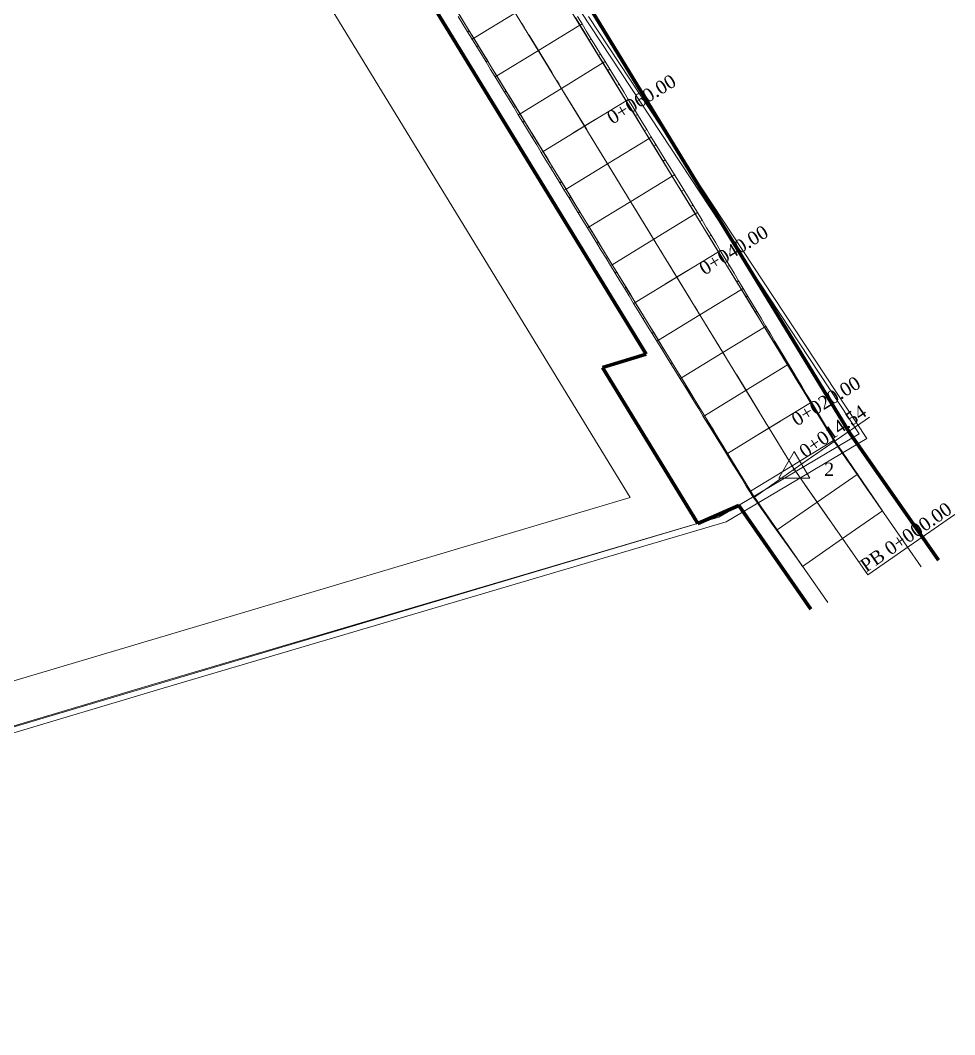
# Model space of a CAD drawing. Header units: metres. Extents: x 478603 to 489313, y 4282657 to 4289463.
# Drawn here: x 480711.8 to 480817.5, y 4286736.1 to 4286850.8 of the extents above; entities that cross this region are included whole.
import ezdxf

# ---------------------------------------------------------------- set-up
doc = ezdxf.new("R2010")
doc.units = ezdxf.units.M
for name, color, linetype, lineweight in [('ADAKENARI', 18, 'Continuous', 0), ('EKSENLER', 3, 'Continuous', 0), ('EYLUL_REV', 8, 'Continuous', 0), ('K_EKS', 5, 'Continuous', 0), ('K_HDA', 30, 'Continuous', 0), ('K_HDO', 30, 'Continuous', 0), ('K_KYA', 1, 'Continuous', 20), ('K_KYO', 1, 'Continuous', 20), ('K_YKA', 33, 'Continuous', 0), ('K_YKO', 33, 'Continuous', 0), ('KALDIRIM', 11, 'Continuous', 0), ('PL_ALİNMAN', 1, 'Continuous', 0), ('PL_ENKESIT', 1, 'Continuous', 0), ('PL_KM', 4, 'Continuous', 0), ('PL_KMYAZI', 30, 'Continuous', 0), ('PL_SEMBOL', 7, 'Continuous', 0), ('PL_SOME', 7, 'Continuous', 0), ('PL_TOTFKM', 7, 'Continuous', 0), ('SEV_KYA_HDA', 3, 'Continuous', 0), ('SEV_KYO_HDO', 3, 'Continuous', 0), ('SNR_PLANONAMAA', 233, 'Continuous', 0), ('SNR_YAPIYAK', 18, 'Continuous', 0)]:
    doc.layers.add(name, color=color, linetype=linetype, lineweight=lineweight)
doc.styles.get("Standard").update_dxf_attribs({"font": 'times.ttf'})

# ---------------------------------------------------------------- blocks, each defined once
blk = doc.blocks.new('3')
at = {"layer": 'PL_SEMBOL'}
for p, q in [((0, 2), (-1.75, -1)), ((1.75, -1), (0, 2)), ((0.125, 0.125), (-0.125, -0.125)), ((-0.125, 0.125), (0.125, -0.125)), ((-1.75, -1), (1.75, -1))]:
    blk.add_line(p, q, dxfattribs=at)

msp = doc.modelspace()

# ---------------------------------------------------------------- linework, layer by layer
at = {"layer": 'ADAKENARI', "lineweight": 158}
for p, q in [((480805.61, 4286804.14), (480720.75, 4286943.01)), ((480707.59, 4286935.79), (480782.59, 4286813.04)), ((480782.59, 4286813.04), (480777.63, 4286811.56)), ((480777.63, 4286811.56), (480788.42, 4286793.91)), ((480815.61, 4286789.75), (480805.61, 4286804.14)), ((480788.42, 4286793.91), (480793.04, 4286795.94)), ((480793.04, 4286795.94), (480801.18, 4286784.23))]:
    msp.add_line(p, q, dxfattribs=at)
at = {"layer": 'ADAKENARI'}
msp.add_polyline3d([(480480.22, 4286620.97, 0), (480492.72, 4286639.4, 0), (480501.26, 4286634.78, 0), (480513.08, 4286630.67, 0), (480541.84, 4286622.07, 0), (480542.22, 4286633.78, 0), (480547.52, 4286658.86, 0), (480554.67, 4286682.49, 0), (480567.79, 4286718.01, 0), (480578.75, 4286736.08, 0), (480585.46, 4286733.56, 0), (480790.79, 4286794.61, 0), (480793.04, 4286795.94, 0)], dxfattribs=at)
at = {"layer": 'EKSENLER'}
for p, q in [((480714.17, 4286939.4), (480799.32, 4286800.04)), ((480799.32, 4286800.04), (480807.62, 4286788.11))]:
    msp.add_line(p, q, dxfattribs=at)
at = {"layer": 'EYLUL_REV'}
msp.add_polyline3d([(480675.68, 4286760.44, 0), (480727.14, 4286775.83, 0), (480790.79, 4286794.61, 0), (480806.67, 4286804.04, 0), (480775.23, 4286851.73, 0), (480723.22, 4286955.11, 0), (480659.55, 4287070.53, 0)], dxfattribs=at)
at = {"layer": 'K_EKS'}
for p in [(480770.4, 4286847.37, 982.47), (480773.01, 4286843.1, 982.7), (480775.62, 4286838.84, 982.93), (480778.22, 4286834.57, 983.17), (480780.83, 4286830.3, 983.4), (480783.44, 4286826.04, 983.63), (480786.05, 4286821.77, 983.86), (480788.65, 4286817.5, 984.1), (480791.26, 4286813.24, 984.33), (480793.87, 4286808.97, 984.56), (480796.47, 4286804.71, 984.8), (480799.08, 4286800.44, 985.03), (480799.32, 4286800.04, 985.05), (480801.91, 4286796.32, 985.26), (480804.76, 4286792.21, 985.5)]:
    msp.add_point(p, dxfattribs=at)
at = {"layer": 'K_HDA'}
msp.add_polyline3d([(480808.83, 4286796.02, 985.42), (480806.44, 4286799.46, 985.1), (480805.85, 4286800.3, 985.05), (480805.28, 4286801.13, 985.01), (480804.72, 4286801.94, 984.96), (480804.21, 4286802.67, 984.92), (480803.85, 4286803.19, 984.89), (480803.75, 4286803.33, 984.89), (480803.78, 4286803.27, 984.88), (480803.85, 4286803.17, 984.88), (480803.89, 4286803.13, 984.88), (480803.78, 4286803.31, 984.87), (480803.41, 4286803.92, 984.84), (480802.89, 4286804.77, 984.79), (480802.33, 4286805.7, 984.74), (480801.75, 4286806.65, 984.69), (480801.18, 4286807.58, 984.64), (480800.64, 4286808.46, 984.59), (480800.11, 4286809.32, 984.54), (480799.6, 4286810.16, 984.5), (480799.08, 4286811, 984.45), (480798.57, 4286811.84, 984.4), (480798.05, 4286812.69, 984.36), (480797.53, 4286813.55, 984.31), (480797.01, 4286814.4, 984.26), (480796.48, 4286815.26, 984.22), (480795.96, 4286816.11, 984.17), (480795.44, 4286816.97, 984.12), (480794.92, 4286817.82, 984.08), (480794.4, 4286818.67, 984.03), (480793.88, 4286819.52, 983.98), (480793.35, 4286820.38, 983.94), (480792.83, 4286821.23, 983.89), (480792.31, 4286822.08, 983.84), (480791.79, 4286822.94, 983.8), (480791.27, 4286823.79, 983.75), (480790.75, 4286824.64, 983.7), (480790.23, 4286825.5, 983.66), (480789.7, 4286826.35, 983.61), (480789.18, 4286827.2, 983.56), (480788.66, 4286828.06, 983.52), (480788.14, 4286828.91, 983.47), (480787.62, 4286829.76, 983.42), (480787.1, 4286830.62, 983.38), (480786.58, 4286831.47, 983.33), (480786.06, 4286832.32, 983.29), (480785.53, 4286833.18, 983.24), (480785.01, 4286834.03, 983.19), (480784.49, 4286834.88, 983.15), (480783.97, 4286835.74, 983.1), (480783.45, 4286836.59, 983.05), (480782.93, 4286837.44, 983.01), (480782.41, 4286838.3, 982.96), (480781.88, 4286839.15, 982.91), (480781.36, 4286840, 982.87), (480780.84, 4286840.86, 982.82), (480780.32, 4286841.71, 982.77), (480779.8, 4286842.56, 982.73), (480779.28, 4286843.42, 982.68), (480778.76, 4286844.27, 982.63), (480778.23, 4286845.12, 982.59), (480777.71, 4286845.98, 982.54), (480777.19, 4286846.83, 982.49), (480776.67, 4286847.68, 982.45), (480776.15, 4286848.54, 982.4), (480775.63, 4286849.39, 982.35), (480775.11, 4286850.24, 982.31), (480774.58, 4286851.1, 982.26)], dxfattribs=at)
for p in [(480775.11, 4286850.24, 982.31), (480777.71, 4286845.98, 982.54), (480780.32, 4286841.71, 982.77), (480782.93, 4286837.44, 983.01), (480785.53, 4286833.18, 983.24), (480788.14, 4286828.91, 983.47), (480790.75, 4286824.64, 983.7), (480793.35, 4286820.38, 983.94), (480795.96, 4286816.11, 984.17), (480798.57, 4286811.84, 984.4), (480801.18, 4286807.58, 984.64), (480803.78, 4286803.31, 984.87), (480803.85, 4286803.19, 984.89), (480806.44, 4286799.46, 985.1)]:
    msp.add_point(p, dxfattribs=at)
at = {"layer": 'K_HDO'}
msp.add_polyline3d([(480799.86, 4286789.61, 985.43), (480797.39, 4286793.17, 985.1), (480796.81, 4286794, 985.06), (480796.24, 4286794.82, 985.01), (480795.69, 4286795.61, 984.96), (480795.18, 4286796.34, 984.92), (480794.8, 4286796.9, 984.89), (480794.64, 4286797.13, 984.88), (480794.6, 4286797.19, 984.88), (480794.59, 4286797.22, 984.88), (480794.54, 4286797.29, 984.88), (480794.38, 4286797.57, 984.87), (480793.99, 4286798.21, 984.83), (480793.47, 4286799.06, 984.79), (480792.91, 4286799.98, 984.74), (480792.33, 4286800.91, 984.69), (480791.77, 4286801.83, 984.64), (480791.23, 4286802.71, 984.59), (480790.71, 4286803.57, 984.54), (480790.2, 4286804.41, 984.5), (480789.68, 4286805.25, 984.45), (480789.17, 4286806.1, 984.4), (480788.65, 4286806.95, 984.36), (480788.12, 4286807.8, 984.31), (480787.6, 4286808.66, 984.26), (480787.08, 4286809.51, 984.22), (480786.56, 4286810.37, 984.17), (480786.04, 4286811.22, 984.12), (480785.52, 4286812.07, 984.08), (480784.99, 4286812.93, 984.03), (480784.47, 4286813.78, 983.98), (480783.95, 4286814.63, 983.94), (480783.43, 4286815.49, 983.89), (480782.91, 4286816.34, 983.84), (480782.39, 4286817.19, 983.8), (480781.87, 4286818.04, 983.75), (480781.34, 4286818.9, 983.7), (480780.82, 4286819.75, 983.66), (480780.3, 4286820.6, 983.61), (480779.78, 4286821.46, 983.56), (480779.26, 4286822.31, 983.52), (480778.74, 4286823.16, 983.47), (480778.22, 4286824.02, 983.42), (480777.69, 4286824.87, 983.38), (480777.17, 4286825.72, 983.33), (480776.65, 4286826.58, 983.29), (480776.13, 4286827.43, 983.24), (480775.61, 4286828.28, 983.19), (480775.09, 4286829.14, 983.15), (480774.57, 4286829.99, 983.1), (480774.04, 4286830.84, 983.05), (480773.52, 4286831.7, 983.01), (480773, 4286832.55, 982.96), (480772.48, 4286833.4, 982.91), (480771.96, 4286834.26, 982.87), (480771.44, 4286835.11, 982.82), (480770.92, 4286835.96, 982.77), (480770.39, 4286836.82, 982.73), (480769.87, 4286837.67, 982.68), (480769.35, 4286838.52, 982.63), (480768.83, 4286839.38, 982.59), (480768.31, 4286840.23, 982.54), (480767.79, 4286841.08, 982.49), (480767.27, 4286841.94, 982.45), (480766.74, 4286842.79, 982.4), (480766.22, 4286843.64, 982.35), (480765.7, 4286844.5, 982.31), (480765.18, 4286845.35, 982.26), (480764.66, 4286846.2, 982.21), (480764.14, 4286847.06, 982.17), (480763.62, 4286847.91, 982.12), (480763.09, 4286848.76, 982.07), (480762.57, 4286849.62, 982.03), (480762.05, 4286850.47, 981.98), (480761.53, 4286851.32, 981.93)], dxfattribs=at)
for p in [(480763.09, 4286848.76, 982.07), (480765.7, 4286844.5, 982.31), (480768.31, 4286840.23, 982.54), (480770.92, 4286835.96, 982.77), (480773.52, 4286831.7, 983.01), (480776.13, 4286827.43, 983.24), (480778.74, 4286823.16, 983.47), (480781.34, 4286818.9, 983.7), (480783.95, 4286814.63, 983.94), (480786.56, 4286810.37, 984.17), (480789.17, 4286806.1, 984.4), (480791.77, 4286801.83, 984.64), (480794.38, 4286797.57, 984.87), (480794.8, 4286796.9, 984.89), (480797.39, 4286793.17, 985.1)]:
    msp.add_point(p, dxfattribs=at)
at = {"layer": 'K_KYA'}
msp.add_polyline3d([(480809.28, 4286795.35, 985.39), (480808.72, 4286796.18, 985.42), (480808.16, 4286797, 985.46), (480807.6, 4286797.83, 985.5), (480807.04, 4286798.66, 985.54), (480806.48, 4286799.49, 985.58), (480805.9, 4286800.33, 985.59), (480805.33, 4286801.16, 985.6), (480804.77, 4286801.97, 985.6), (480804.27, 4286802.7, 985.61), (480803.91, 4286803.23, 985.61), (480803.81, 4286803.37, 985.61), (480803.85, 4286803.31, 985.61), (480803.92, 4286803.21, 985.61), (480803.95, 4286803.17, 985.61), (480803.85, 4286803.35, 985.61), (480803.48, 4286803.96, 985.61), (480802.96, 4286804.81, 985.6), (480802.4, 4286805.74, 985.6), (480801.82, 4286806.7, 985.59), (480801.26, 4286807.63, 985.59), (480800.72, 4286808.51, 985.61), (480800.21, 4286809.37, 985.63), (480799.7, 4286810.22, 985.64), (480799.19, 4286811.06, 985.66), (480798.68, 4286811.91, 985.68), (480798.17, 4286812.77, 985.73), (480797.65, 4286813.62, 985.77), (480797.14, 4286814.48, 985.82), (480796.62, 4286815.34, 985.87), (480796.11, 4286816.2, 985.91), (480795.6, 4286817.06, 985.95), (480795.08, 4286817.92, 985.99), (480794.57, 4286818.78, 986.03), (480794.05, 4286819.63, 986.07), (480793.54, 4286820.49, 986.11), (480793.02, 4286821.35, 986.12), (480792.51, 4286822.2, 986.13), (480791.99, 4286823.06, 986.14), (480791.47, 4286823.92, 986.16), (480790.96, 4286824.77, 986.17), (480790.44, 4286825.63, 986.2), (480789.93, 4286826.49, 986.23), (480789.41, 4286827.34, 986.25), (480788.9, 4286828.2, 986.28), (480788.38, 4286829.06, 986.31), (480787.87, 4286829.92, 986.3), (480787.35, 4286830.77, 986.3), (480786.83, 4286831.63, 986.3), (480786.32, 4286832.48, 986.3), (480785.79, 4286833.34, 986.29), (480785.27, 4286834.19, 986.18), (480784.74, 4286835.04, 986.07), (480784.21, 4286835.89, 985.96), (480783.68, 4286836.74, 985.84), (480783.16, 4286837.59, 985.73), (480782.64, 4286838.44, 985.7), (480782.12, 4286839.29, 985.68), (480781.6, 4286840.15, 985.66), (480781.08, 4286841, 985.63), (480780.56, 4286841.86, 985.61), (480780.04, 4286842.71, 985.53), (480779.51, 4286843.56, 985.45), (480778.99, 4286844.41, 985.38), (480778.47, 4286845.27, 985.3), (480777.94, 4286846.12, 985.22), (480777.42, 4286846.97, 985.16), (480776.89, 4286847.82, 985.09), (480776.37, 4286848.67, 985.02), (480775.85, 4286849.53, 984.96), (480775.33, 4286850.38, 984.89), (480774.8, 4286851.23, 984.82)], dxfattribs=at)
for p in [(480775.33, 4286850.38, 984.89), (480777.94, 4286846.12, 985.22), (480780.56, 4286841.86, 985.61), (480783.16, 4286837.59, 985.73), (480785.79, 4286833.34, 986.29), (480788.38, 4286829.06, 986.31), (480790.96, 4286824.77, 986.17), (480793.54, 4286820.49, 986.11), (480796.11, 4286816.2, 985.91), (480798.68, 4286811.91, 985.68), (480801.26, 4286807.63, 985.59), (480803.85, 4286803.35, 985.61), (480803.91, 4286803.23, 985.61), (480806.48, 4286799.49, 985.58)]:
    msp.add_point(p, dxfattribs=at)
at = {"layer": 'K_KYO'}
msp.add_polyline3d([(480800.25, 4286789.07, 985.39), (480799.67, 4286789.89, 985.45), (480799.08, 4286790.7, 985.52), (480798.5, 4286791.51, 985.59), (480797.92, 4286792.32, 985.65), (480797.34, 4286793.14, 985.72), (480796.75, 4286793.96, 985.76), (480796.18, 4286794.77, 985.8), (480795.62, 4286795.56, 985.83), (480795.11, 4286796.29, 985.86), (480794.72, 4286796.84, 985.89), (480794.56, 4286797.07, 985.9), (480794.51, 4286797.13, 985.9), (480794.5, 4286797.16, 985.9), (480794.46, 4286797.24, 985.9), (480794.29, 4286797.51, 985.92), (480793.9, 4286798.15, 985.9), (480793.38, 4286799, 985.89), (480792.81, 4286799.92, 985.87), (480792.24, 4286800.85, 985.85), (480791.67, 4286801.77, 985.83), (480791.13, 4286802.65, 985.84), (480790.6, 4286803.5, 985.84), (480790.08, 4286804.34, 985.84), (480789.56, 4286805.18, 985.84), (480789.04, 4286806.02, 985.84), (480788.52, 4286806.87, 985.84), (480787.99, 4286807.72, 985.84), (480787.47, 4286808.57, 985.83), (480786.94, 4286809.43, 985.83), (480786.42, 4286810.28, 985.83), (480785.89, 4286811.13, 985.84), (480785.36, 4286811.98, 985.85), (480784.84, 4286812.83, 985.86), (480784.31, 4286813.68, 985.87), (480783.79, 4286814.53, 985.88), (480783.26, 4286815.38, 985.87), (480782.74, 4286816.23, 985.85), (480782.21, 4286817.08, 985.84), (480781.69, 4286817.94, 985.82), (480781.16, 4286818.79, 985.81), (480780.64, 4286819.64, 985.76), (480780.12, 4286820.5, 985.71), (480779.6, 4286821.35, 985.66), (480779.08, 4286822.2, 985.61), (480778.56, 4286823.06, 985.56), (480778.04, 4286823.91, 985.53), (480777.51, 4286824.76, 985.49), (480776.99, 4286825.61, 985.46), (480776.47, 4286826.47, 985.42), (480775.95, 4286827.32, 985.39), (480775.42, 4286828.17, 985.35), (480774.9, 4286829.02, 985.32), (480774.38, 4286829.88, 985.28), (480773.86, 4286830.73, 985.25), (480773.33, 4286831.58, 985.21), (480772.81, 4286832.44, 985.15), (480772.29, 4286833.29, 985.09), (480771.77, 4286834.14, 985.04), (480771.25, 4286835, 984.98), (480770.73, 4286835.85, 984.92), (480770.21, 4286836.71, 984.86), (480769.69, 4286837.56, 984.79), (480769.17, 4286838.42, 984.73), (480768.65, 4286839.27, 984.67), (480768.13, 4286840.12, 984.61), (480767.61, 4286840.98, 984.57), (480767.09, 4286841.83, 984.53), (480766.57, 4286842.68, 984.48), (480766.05, 4286843.54, 984.44), (480765.52, 4286844.39, 984.4), (480765, 4286845.24, 984.36), (480764.48, 4286846.09, 984.32), (480763.96, 4286846.95, 984.29), (480763.43, 4286847.8, 984.25), (480762.91, 4286848.65, 984.21), (480762.39, 4286849.5, 984.19), (480761.87, 4286850.36, 984.16), (480761.34, 4286851.21, 984.14)], dxfattribs=at)
for p in [(480762.91, 4286848.65, 984.21), (480765.52, 4286844.39, 984.4), (480768.13, 4286840.12, 984.61), (480770.73, 4286835.85, 984.92), (480773.33, 4286831.58, 985.21), (480775.95, 4286827.32, 985.39), (480778.56, 4286823.06, 985.56), (480781.16, 4286818.79, 985.81), (480783.79, 4286814.53, 985.88), (480786.42, 4286810.28, 985.83), (480789.04, 4286806.02, 985.84), (480791.67, 4286801.77, 985.83), (480794.29, 4286797.51, 985.92), (480794.72, 4286796.84, 985.89), (480797.34, 4286793.14, 985.72)]:
    msp.add_point(p, dxfattribs=at)
at = {"layer": 'K_YKA'}
msp.add_polyline3d([(480809.28, 4286795.35, 985.39), (480808.71, 4286796.17, 985.34), (480808.14, 4286796.99, 985.29), (480807.57, 4286797.81, 985.25), (480807, 4286798.63, 985.2), (480806.43, 4286799.46, 985.15), (480805.85, 4286800.29, 985.11), (480805.27, 4286801.12, 985.06), (480804.71, 4286801.93, 985.01), (480804.2, 4286802.66, 984.97), (480803.84, 4286803.18, 984.94), (480803.74, 4286803.32, 984.94), (480803.78, 4286803.27, 984.93), (480803.85, 4286803.16, 984.93), (480803.88, 4286803.12, 984.93), (480803.77, 4286803.31, 984.92), (480803.4, 4286803.92, 984.89), (480802.89, 4286804.76, 984.84), (480802.32, 4286805.69, 984.79), (480801.74, 4286806.64, 984.74), (480801.17, 4286807.57, 984.69), (480800.63, 4286808.46, 984.64), (480800.11, 4286809.31, 984.59), (480799.59, 4286810.15, 984.55), (480799.08, 4286811, 984.5), (480798.56, 4286811.84, 984.45), (480798.04, 4286812.69, 984.41), (480797.52, 4286813.54, 984.36), (480797, 4286814.4, 984.31), (480796.48, 4286815.25, 984.27), (480795.95, 4286816.11, 984.22), (480795.43, 4286816.96, 984.17), (480794.91, 4286817.81, 984.13), (480794.39, 4286818.67, 984.08), (480793.87, 4286819.52, 984.03), (480793.35, 4286820.37, 983.99), (480792.82, 4286821.23, 983.94), (480792.3, 4286822.08, 983.89), (480791.78, 4286822.93, 983.85), (480791.26, 4286823.79, 983.8), (480790.74, 4286824.64, 983.75), (480790.22, 4286825.49, 983.71), (480789.7, 4286826.35, 983.66), (480789.17, 4286827.2, 983.61), (480788.65, 4286828.05, 983.57), (480788.13, 4286828.91, 983.52), (480787.61, 4286829.76, 983.47), (480787.09, 4286830.61, 983.43), (480786.57, 4286831.47, 983.38), (480786.05, 4286832.32, 983.34), (480785.53, 4286833.17, 983.29), (480785, 4286834.03, 983.24), (480784.48, 4286834.88, 983.2), (480783.96, 4286835.73, 983.15), (480783.44, 4286836.59, 983.1), (480782.92, 4286837.44, 983.06), (480782.4, 4286838.29, 983.01), (480781.88, 4286839.15, 982.96), (480781.35, 4286840, 982.92), (480780.83, 4286840.85, 982.87), (480780.31, 4286841.71, 982.82), (480779.79, 4286842.56, 982.78), (480779.27, 4286843.41, 982.73), (480778.75, 4286844.27, 982.68), (480778.23, 4286845.12, 982.64), (480777.7, 4286845.97, 982.59), (480777.18, 4286846.82, 982.54), (480776.66, 4286847.68, 982.5), (480776.14, 4286848.53, 982.45), (480775.62, 4286849.38, 982.4), (480775.1, 4286850.24, 982.36), (480774.58, 4286851.09, 982.31)], dxfattribs=at)
for p in [(480775.1, 4286850.24, 982.36), (480777.7, 4286845.97, 982.59), (480780.31, 4286841.71, 982.82), (480782.92, 4286837.44, 983.06), (480785.53, 4286833.17, 983.29), (480788.13, 4286828.91, 983.52), (480790.74, 4286824.64, 983.75), (480793.35, 4286820.37, 983.99), (480795.95, 4286816.11, 984.22), (480798.56, 4286811.84, 984.45), (480801.17, 4286807.57, 984.69), (480803.77, 4286803.31, 984.92), (480803.84, 4286803.18, 984.94), (480806.43, 4286799.46, 985.15), (480809.28, 4286795.35, 985.39)]:
    msp.add_point(p, dxfattribs=at)
at = {"layer": 'K_YKO'}
msp.add_polyline3d([(480800.25, 4286789.07, 985.39), (480799.68, 4286789.89, 985.34), (480799.11, 4286790.71, 985.29), (480798.54, 4286791.54, 985.25), (480797.97, 4286792.36, 985.2), (480797.39, 4286793.18, 985.15), (480796.82, 4286794, 985.11), (480796.25, 4286794.82, 985.06), (480795.7, 4286795.62, 985.01), (480795.19, 4286796.35, 984.97), (480794.81, 4286796.9, 984.94), (480794.65, 4286797.13, 984.93), (480794.61, 4286797.2, 984.93), (480794.59, 4286797.22, 984.93), (480794.55, 4286797.3, 984.93), (480794.39, 4286797.57, 984.92), (480794, 4286798.21, 984.88), (480793.48, 4286799.06, 984.84), (480792.92, 4286799.98, 984.79), (480792.34, 4286800.92, 984.74), (480791.78, 4286801.84, 984.69), (480791.24, 4286802.72, 984.64), (480790.72, 4286803.57, 984.59), (480790.21, 4286804.42, 984.55), (480789.69, 4286805.26, 984.5), (480789.17, 4286806.1, 984.45), (480788.65, 4286806.95, 984.41), (480788.13, 4286807.81, 984.36), (480787.61, 4286808.66, 984.31), (480787.09, 4286809.52, 984.27), (480786.57, 4286810.37, 984.22), (480786.05, 4286811.22, 984.17), (480785.52, 4286812.08, 984.13), (480785, 4286812.93, 984.08), (480784.48, 4286813.78, 984.03), (480783.96, 4286814.64, 983.99), (480783.44, 4286815.49, 983.94), (480782.92, 4286816.34, 983.89), (480782.4, 4286817.2, 983.85), (480781.87, 4286818.05, 983.8), (480781.35, 4286818.9, 983.75), (480780.83, 4286819.76, 983.71), (480780.31, 4286820.61, 983.66), (480779.79, 4286821.46, 983.61), (480779.27, 4286822.32, 983.57), (480778.75, 4286823.17, 983.52), (480778.22, 4286824.02, 983.47), (480777.7, 4286824.88, 983.43), (480777.18, 4286825.73, 983.38), (480776.66, 4286826.58, 983.34), (480776.14, 4286827.44, 983.29), (480775.62, 4286828.29, 983.24), (480775.1, 4286829.14, 983.2), (480774.57, 4286830, 983.15), (480774.05, 4286830.85, 983.1), (480773.53, 4286831.7, 983.06), (480773.01, 4286832.56, 983.01), (480772.49, 4286833.41, 982.96), (480771.97, 4286834.26, 982.92), (480771.45, 4286835.12, 982.87), (480770.92, 4286835.97, 982.82), (480770.4, 4286836.82, 982.78), (480769.88, 4286837.68, 982.73), (480769.36, 4286838.53, 982.68), (480768.84, 4286839.38, 982.64), (480768.32, 4286840.24, 982.59), (480767.8, 4286841.09, 982.54), (480767.27, 4286841.94, 982.5), (480766.75, 4286842.8, 982.45), (480766.23, 4286843.65, 982.4), (480765.71, 4286844.5, 982.36), (480765.19, 4286845.36, 982.31), (480764.67, 4286846.21, 982.26), (480764.15, 4286847.06, 982.22), (480763.62, 4286847.92, 982.17), (480763.1, 4286848.77, 982.12), (480762.58, 4286849.62, 982.08), (480762.06, 4286850.48, 982.03), (480761.54, 4286851.33, 981.98)], dxfattribs=at)
for p in [(480763.1, 4286848.77, 982.12), (480765.71, 4286844.5, 982.36), (480768.32, 4286840.24, 982.59), (480770.92, 4286835.97, 982.82), (480773.53, 4286831.7, 983.06), (480776.14, 4286827.44, 983.29), (480778.75, 4286823.17, 983.52), (480781.35, 4286818.9, 983.75), (480783.96, 4286814.64, 983.99), (480786.57, 4286810.37, 984.22), (480789.17, 4286806.1, 984.45), (480791.78, 4286801.84, 984.69), (480794.39, 4286797.57, 984.92), (480794.81, 4286796.9, 984.94), (480797.39, 4286793.18, 985.15), (480800.25, 4286789.07, 985.39)]:
    msp.add_point(p, dxfattribs=at)
at = {"layer": 'KALDIRIM'}
for p, q in [((480803.93, 4286803.05), (480719, 4286942.05)), ((480709.34, 4286936.75), (480794.71, 4286797.04)), ((480813.68, 4286789.02), (480803.93, 4286803.05)), ((480794.71, 4286797.04), (480803.1, 4286784.97))]:
    msp.add_line(p, q, dxfattribs=at)
at = {"layer": 'PL_ALİNMAN'}
for p, q in [((480768.82, 4286849.96), (480768.56, 4286850.39)), ((480771.95, 4286844.84), (480769.34, 4286849.11)), ((480772.73, 4286843.56), (480772.47, 4286843.99)), ((480775.86, 4286838.44), (480773.25, 4286842.71)), ((480776.64, 4286837.16), (480776.38, 4286837.59)), ((480779.77, 4286832.04), (480777.16, 4286836.31)), ((480780.55, 4286830.76), (480780.29, 4286831.19)), ((480783.68, 4286825.64), (480781.07, 4286829.91)), ((480784.46, 4286824.36), (480784.2, 4286824.79)), ((480787.59, 4286819.24), (480784.98, 4286823.51)), ((480788.37, 4286817.96), (480788.11, 4286818.39)), ((480791.5, 4286812.84), (480788.89, 4286817.11)), ((480792.28, 4286811.56), (480792.02, 4286811.99)), ((480795.41, 4286806.44), (480792.81, 4286810.71)), ((480796.19, 4286805.16), (480795.93, 4286805.59)), ((480799.32, 4286800.04), (480796.72, 4286804.31)), ((480799.91, 4286799.19), (480799.63, 4286799.6)), ((480803.34, 4286794.26), (480800.49, 4286798.37)), ((480804.19, 4286793.03), (480803.91, 4286793.44)), ((480807.62, 4286788.11), (480804.76, 4286792.21))]:
    msp.add_line(p, q, dxfattribs=at)
at = {"layer": 'PL_ENKESIT'}
for points in [[(480762.91, 4286848.65, 984.21), (480763.09, 4286848.76, 982.07), (480763.1, 4286848.77, 982.12), (480767.8, 4286851.64, 982.23), (480772.49, 4286854.5, 982.12), (480772.5, 4286854.51, 982.07), (480772.71, 4286854.64, 984.52)], [(480765.52, 4286844.39, 984.4), (480765.7, 4286844.5, 982.31), (480765.71, 4286844.5, 982.36), (480770.4, 4286847.37, 982.47), (480775.1, 4286850.24, 982.36), (480775.11, 4286850.24, 982.31), (480775.33, 4286850.38, 984.89)], [(480768.13, 4286840.12, 984.61), (480768.31, 4286840.23, 982.54), (480768.32, 4286840.24, 982.59), (480773.01, 4286843.1, 982.7), (480777.7, 4286845.97, 982.59), (480777.71, 4286845.98, 982.54), (480777.94, 4286846.12, 985.22)], [(480770.73, 4286835.85, 984.92), (480770.92, 4286835.96, 982.77), (480770.92, 4286835.97, 982.82), (480775.62, 4286838.84, 982.93), (480780.31, 4286841.71, 982.82), (480780.32, 4286841.71, 982.77), (480780.56, 4286841.86, 985.61)], [(480773.33, 4286831.58, 985.21), (480773.52, 4286831.7, 983.01), (480773.53, 4286831.7, 983.06), (480778.22, 4286834.57, 983.17), (480782.92, 4286837.44, 983.06), (480782.93, 4286837.44, 983.01), (480783.16, 4286837.59, 985.73)], [(480775.95, 4286827.32, 985.39), (480776.13, 4286827.43, 983.24), (480776.14, 4286827.44, 983.29), (480780.83, 4286830.3, 983.4), (480785.53, 4286833.17, 983.29), (480785.53, 4286833.18, 983.24), (480785.79, 4286833.34, 986.29)], [(480778.56, 4286823.06, 985.56), (480778.74, 4286823.16, 983.47), (480778.75, 4286823.17, 983.52), (480783.44, 4286826.04, 983.63), (480788.13, 4286828.91, 983.52), (480788.14, 4286828.91, 983.47), (480788.38, 4286829.06, 986.31)], [(480781.16, 4286818.79, 985.81), (480781.34, 4286818.9, 983.7), (480781.35, 4286818.9, 983.75), (480786.05, 4286821.77, 983.86), (480790.74, 4286824.64, 983.75), (480790.75, 4286824.64, 983.7), (480790.96, 4286824.77, 986.17)], [(480783.79, 4286814.53, 985.88), (480783.95, 4286814.63, 983.94), (480783.96, 4286814.64, 983.99), (480788.65, 4286817.5, 984.1), (480793.35, 4286820.37, 983.99), (480793.35, 4286820.38, 983.94), (480793.54, 4286820.49, 986.11)], [(480786.42, 4286810.28, 985.83), (480786.56, 4286810.37, 984.17), (480786.57, 4286810.37, 984.22), (480791.26, 4286813.24, 984.33), (480795.95, 4286816.11, 984.22), (480795.96, 4286816.11, 984.17), (480796.11, 4286816.2, 985.91)], [(480789.04, 4286806.02, 985.84), (480789.17, 4286806.1, 984.4), (480789.17, 4286806.1, 984.45), (480793.87, 4286808.97, 984.56), (480798.56, 4286811.84, 984.45), (480798.57, 4286811.84, 984.4), (480798.68, 4286811.91, 985.68)], [(480791.67, 4286801.77, 985.83), (480791.77, 4286801.83, 984.64), (480791.78, 4286801.84, 984.69), (480796.47, 4286804.71, 984.8), (480801.17, 4286807.57, 984.69), (480801.18, 4286807.58, 984.64), (480801.26, 4286807.63, 985.59)], [(480794.29, 4286797.51, 985.92), (480794.38, 4286797.57, 984.87), (480794.39, 4286797.57, 984.92), (480799.08, 4286800.44, 985.03), (480803.77, 4286803.31, 984.92), (480803.78, 4286803.31, 984.87), (480803.85, 4286803.35, 985.61)], [(480794.72, 4286796.84, 985.89), (480794.8, 4286796.9, 984.89), (480794.81, 4286796.9, 984.94), (480799.32, 4286800.04, 985.05), (480803.84, 4286803.18, 984.94), (480803.85, 4286803.19, 984.89), (480803.91, 4286803.23, 985.61)], [(480797.34, 4286793.14, 985.72), (480797.39, 4286793.17, 985.1), (480797.39, 4286793.18, 985.15), (480801.91, 4286796.32, 985.26), (480806.43, 4286799.46, 985.15), (480806.44, 4286799.46, 985.1), (480806.48, 4286799.49, 985.58)], [(480800.25, 4286789.07, 985.39), (480804.76, 4286792.21, 985.5), (480809.28, 4286795.35, 985.39)]]:
    msp.add_polyline3d(points, dxfattribs=at)
at = {"layer": 'PL_KM'}
for p, q in [((480776.9, 4286839.62), (480774.34, 4286838.06)), ((480787.33, 4286822.55), (480784.77, 4286820.99)), ((480797.75, 4286805.49), (480795.19, 4286803.92))]:
    msp.add_line(p, q, dxfattribs=at)
at = {"layer": 'PL_SOME'}
msp.add_point((480799.32, 4286800.04), dxfattribs=at)
at = {"layer": 'SEV_KYA_HDA'}
for p, q in [((480775.33, 4286850.38, 984.89), (480775.22, 4286850.31, 983.6)), ((480776.37, 4286848.67, 985.02), (480776.15, 4286848.54, 982.4)), ((480777.42, 4286846.97, 985.16), (480777.3, 4286846.9, 983.82)), ((480778.47, 4286845.27, 985.3), (480778.23, 4286845.12, 982.59)), ((480779.51, 4286843.56, 985.45), (480779.4, 4286843.49, 984.07)), ((480780.56, 4286841.86, 985.61), (480780.32, 4286841.71, 982.77)), ((480781.6, 4286840.15, 985.66), (480781.48, 4286840.08, 984.26)), ((480782.64, 4286838.44, 985.7), (480782.41, 4286838.3, 982.96)), ((480783.68, 4286836.74, 985.84), (480783.57, 4286836.66, 984.45)), ((480784.74, 4286835.04, 986.07), (480784.49, 4286834.88, 983.15)), ((480785.79, 4286833.34, 986.29), (480785.66, 4286833.26, 984.77)), ((480786.83, 4286831.63, 986.3), (480786.58, 4286831.47, 983.33)), ((480787.87, 4286829.92, 986.3), (480787.74, 4286829.84, 984.86)), ((480788.9, 4286828.2, 986.28), (480788.66, 4286828.06, 983.52)), ((480789.93, 4286826.49, 986.23), (480789.82, 4286826.42, 984.92)), ((480790.96, 4286824.77, 986.17), (480790.75, 4286824.64, 983.7)), ((480791.99, 4286823.06, 986.14), (480791.89, 4286823, 984.97)), ((480793.02, 4286821.35, 986.12), (480792.83, 4286821.23, 983.89)), ((480794.05, 4286819.63, 986.07), (480793.97, 4286819.58, 985.03)), ((480795.08, 4286817.92, 985.99), (480794.92, 4286817.82, 984.08)), ((480796.11, 4286816.2, 985.91), (480796.04, 4286816.16, 985.04)), ((480797.14, 4286814.49, 985.82), (480797, 4286814.4, 984.26)), ((480798.16, 4286812.77, 985.73), (480798.11, 4286812.73, 985.04)), ((480799.19, 4286811.05, 985.66), (480799.09, 4286810.99, 984.45)), ((480800.22, 4286809.34, 985.63), (480800.18, 4286809.31, 985.08)), ((480801.26, 4286807.63, 985.59), (480801.18, 4286807.58, 984.64)), ((480802.29, 4286805.92, 985.6), (480802.26, 4286805.89, 985.16)), ((480803.33, 4286804.21, 985.61), (480803.26, 4286804.17, 984.82)), ((480804.21, 4286802.79, 985.61), (480804.18, 4286802.77, 985.26)), ((480805.35, 4286801.14, 985.6), (480805.3, 4286801.1, 985.01)), ((480806.48, 4286799.49, 985.58), (480806.46, 4286799.48, 985.34)), ((480807.6, 4286797.83, 985.5), (480807.58, 4286797.82, 985.25)), ((480808.72, 4286796.18, 985.42), (480808.72, 4286796.18, 985.41))]:
    msp.add_line(p, q, dxfattribs=at)
at = {"layer": 'SEV_KYO_HDO'}
for p, q in [((480762.39, 4286849.5, 984.19), (480762.57, 4286849.62, 982.03)), ((480763.43, 4286847.8, 984.25), (480763.53, 4286847.86, 983.19)), ((480764.48, 4286846.09, 984.32), (480764.66, 4286846.2, 982.21)), ((480765.52, 4286844.39, 984.4), (480765.61, 4286844.44, 983.35)), ((480766.57, 4286842.68, 984.48), (480766.74, 4286842.79, 982.4)), ((480767.61, 4286840.98, 984.57), (480767.7, 4286841.03, 983.53)), ((480768.65, 4286839.27, 984.67), (480768.83, 4286839.38, 982.59)), ((480769.69, 4286837.56, 984.79), (480769.78, 4286837.62, 983.74)), ((480770.73, 4286835.85, 984.92), (480770.92, 4286835.96, 982.77)), ((480771.77, 4286834.14, 985.04), (480771.87, 4286834.2, 983.95)), ((480772.81, 4286832.44, 985.15), (480773, 4286832.55, 982.96)), ((480773.86, 4286830.73, 985.25), (480773.95, 4286830.79, 984.15)), ((480774.9, 4286829.02, 985.32), (480775.09, 4286829.14, 983.15)), ((480775.95, 4286827.32, 985.39), (480776.04, 4286827.38, 984.31)), ((480776.99, 4286825.61, 985.46), (480777.17, 4286825.72, 983.33)), ((480778.04, 4286823.91, 985.53), (480778.13, 4286823.96, 984.48)), ((480779.08, 4286822.2, 985.61), (480779.26, 4286822.31, 983.52)), ((480780.12, 4286820.5, 985.71), (480780.21, 4286820.55, 984.66)), ((480781.16, 4286818.79, 985.81), (480781.34, 4286818.9, 983.7)), ((480782.21, 4286817.08, 985.84), (480782.3, 4286817.14, 984.82)), ((480783.26, 4286815.38, 985.87), (480783.43, 4286815.49, 983.89)), ((480784.31, 4286813.68, 985.87), (480784.39, 4286813.73, 984.93)), ((480785.36, 4286811.98, 985.85), (480785.52, 4286812.07, 984.08)), ((480786.42, 4286810.28, 985.83), (480786.49, 4286810.32, 985)), ((480787.47, 4286808.58, 985.83), (480787.6, 4286808.66, 984.26)), ((480788.52, 4286806.87, 985.84), (480788.58, 4286806.91, 985.1)), ((480789.57, 4286805.17, 985.84), (480789.69, 4286805.25, 984.45)), ((480790.62, 4286803.47, 985.84), (480790.67, 4286803.51, 985.19)), ((480791.67, 4286801.77, 985.83), (480791.77, 4286801.83, 984.64)), ((480792.72, 4286800.07, 985.87), (480792.77, 4286800.1, 985.3)), ((480793.77, 4286798.36, 985.9), (480793.86, 4286798.42, 984.82)), ((480795.03, 4286796.4, 985.87), (480795.06, 4286796.43, 985.39)), ((480796.18, 4286794.77, 985.8), (480796.25, 4286794.82, 985.01)), ((480797.34, 4286793.14, 985.72), (480797.36, 4286793.16, 985.41)), ((480798.5, 4286791.51, 985.59), (480798.53, 4286791.53, 985.25)), ((480799.66, 4286789.89, 985.45), (480799.67, 4286789.89, 985.43))]:
    msp.add_line(p, q, dxfattribs=at)
at = {"layer": 'SNR_PLANONAMAA'}
for p, q in [((480776.08, 4286851.21, 942.48), (480807.53, 4286803.51, 942.48)), ((480807.53, 4286803.51, 942.48), (480791.64, 4286794.09, 942.48)), ((480791.64, 4286794.09, 942.48), (480727.99, 4286775.31, 942.48)), ((480727.99, 4286775.31, 942.48), (480676.53, 4286759.92, 942.48))]:
    msp.add_line(p, q, dxfattribs=at)
at = {"layer": 'SNR_YAPIYAK'}
for p, q in [((480780.77, 4286796.85, 119.22), (480703.24, 4286923.73, 119.22)), ((480585.64, 4286738.83, 119.22), (480780.77, 4286796.85, 119.22))]:
    msp.add_line(p, q, dxfattribs=at)

# ---------------------------------------------------------------- block references
at = {"layer": 'PL_SEMBOL'}
msp.add_blockref('3', (480799.32, 4286800.04), dxfattribs=at)

# ---------------------------------------------------------------- texts
at = {"layer": 'PL_KMYAZI'}
for s, p in [('0+060.00', (480778.75, 4286838.99)), ('0+040.00', (480789.17, 4286821.93)), ('0+020.00', (480799.6, 4286804.86))]:
    msp.add_text(s, height=1.5, rotation=391.4272, dxfattribs=at).set_placement(p)
at = {"layer": 'PL_SEMBOL'}
msp.add_text('2', height=1.5, dxfattribs=at).set_placement((480802.7, 4286799.29))
at = {"layer": 'PL_TOTFKM'}
for s, p in [('%%U   0+014.54', (480799.15, 4286800.29)), ('%%UPB 0+000.00', (480807.45, 4286788.35))]:
    msp.add_text(s, height=1.5, rotation=394.7924, dxfattribs=at).set_placement(p)

doc.saveas('drawing.dxf')
